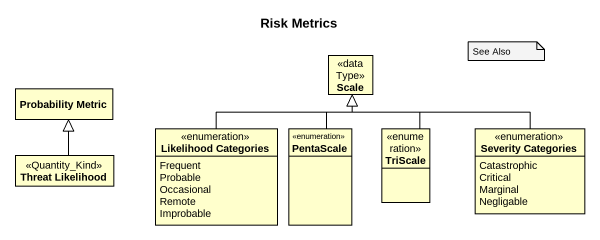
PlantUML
@startuml
title Risk Metrics
hide circle
hide empty members
class "Scale" as Scale_ <<dataType>>
class "Probability Metric" as Probability_Metric
enum "Likelihood Categories" as Likelihood_Categories {
  Frequent
  Probable
  Occasional
  Remote
  Improbable
}
enum PentaScale
enum TriScale
enum "Severity Categories" as Severity_Categories {
  Catastrophic
  Critical
  Marginal
  Negligable
}
class "Threat Likelihood" as Threat_Likelihood <<Quantity_Kind>>
Likelihood_Categories -up-|> Scale_
PentaScale -up-|> Scale_
TriScale -up-|> Scale_
Severity_Categories -left-|> Scale_
Threat_Likelihood -up-|> Probability_Metric
note as N1
  See Also
end note
@enduml
